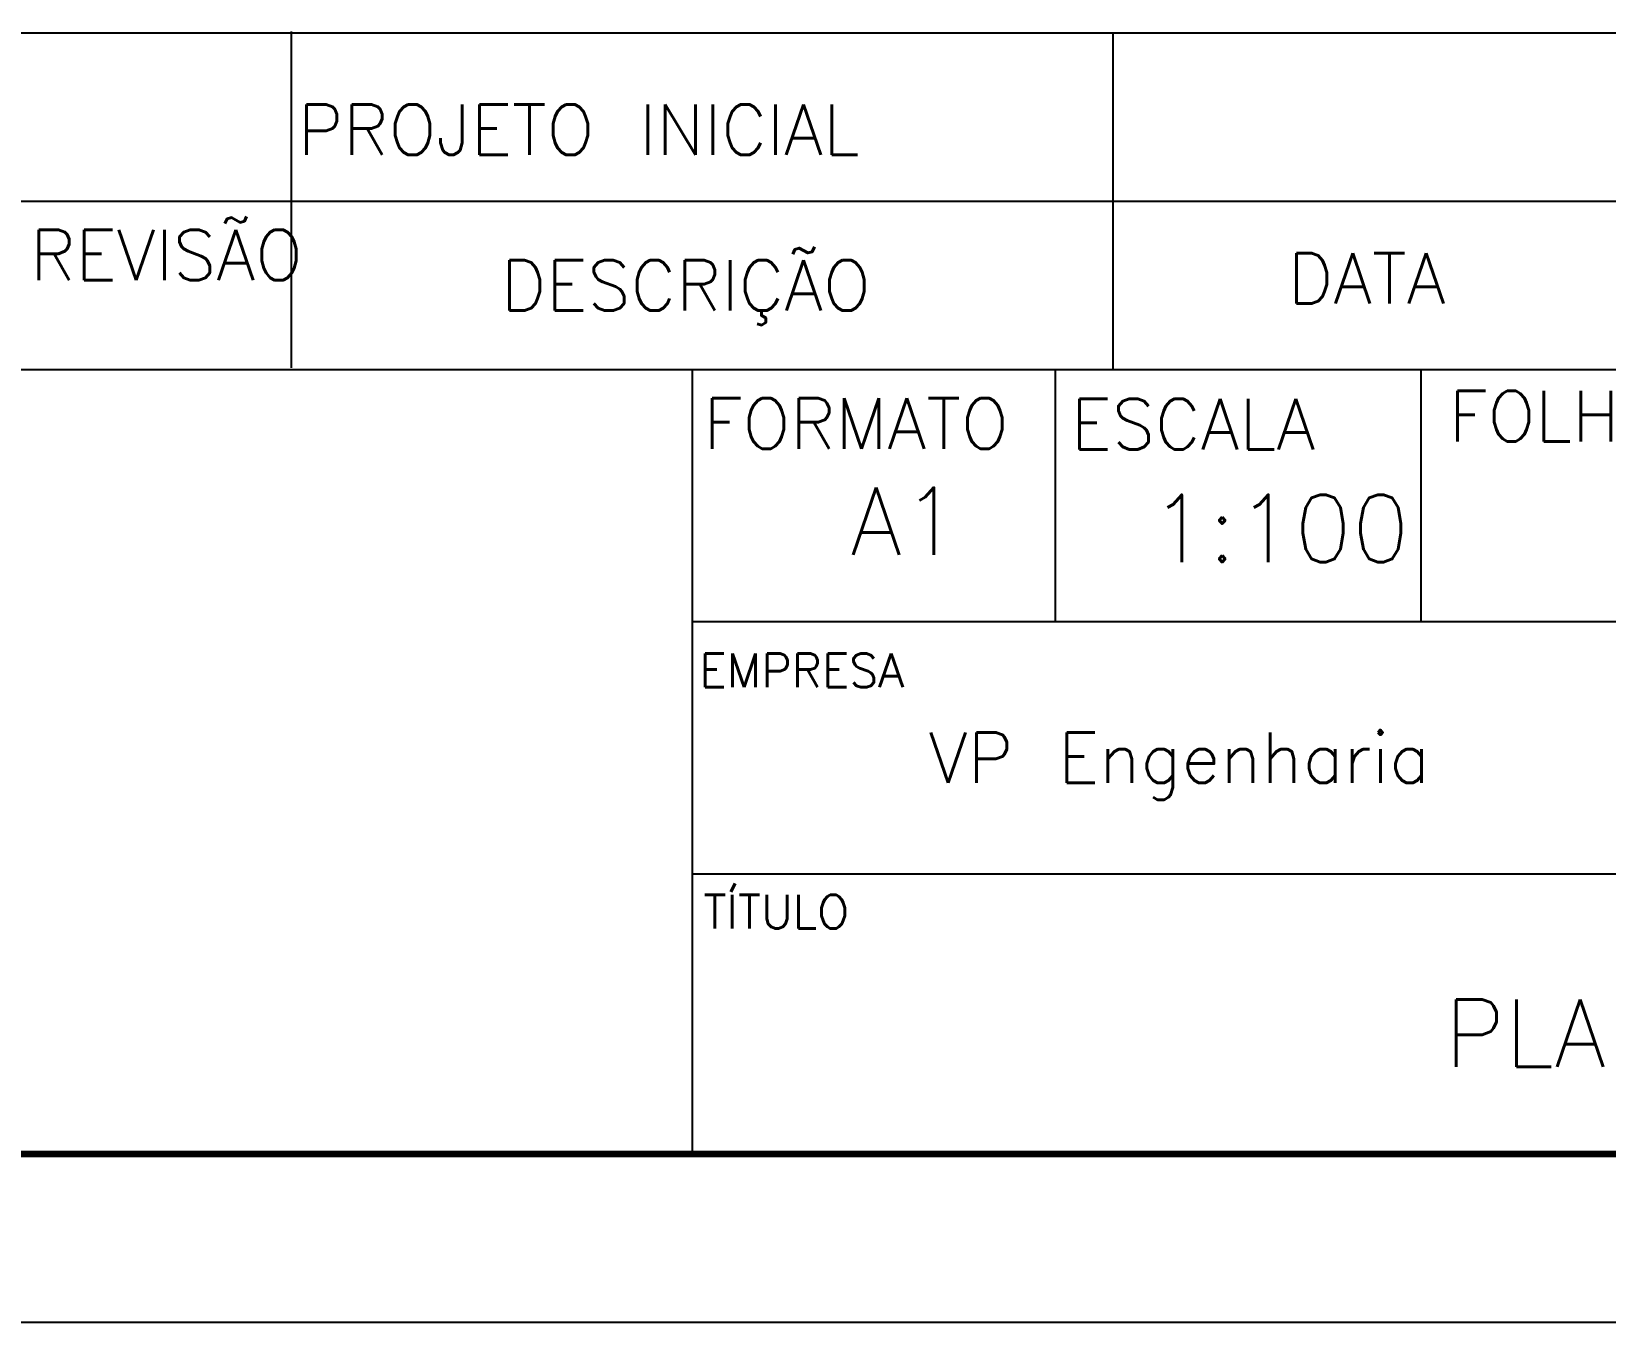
# Model space of a CAD drawing. Header units: metres. Extents: x -593 to 248, y 430 to 1024.
# Drawn here: x 64 to 157.6, y 429.6 to 506.3 of the extents above; entities that cross this region are included whole.
import ezdxf

# ---------------------------------------------------------------- set-up
doc = ezdxf.new("R2010")
doc.units = ezdxf.units.M
doc.header["$MEASUREMENT"] = 0
doc.styles.get("Standard").update_dxf_attribs({"font": 'txt.shx', "height": 1})

msp = doc.modelspace()

# ---------------------------------------------------------------- linework, layer by layer
for p, q in [((63.297, 506.236), (238.297, 506.236)), ((79.45, 486.323), (79.45, 506.323)), ((128.297, 486.236), (128.297, 506.236)), ((63.297, 496.236), (238.297, 496.236)), ((63.297, 486.236), (238.297, 486.236)), ((103.297, 439.566), (103.297, 486.236)), ((124.871, 471.238), (124.871, 486.238)), ((146.605, 471.236), (146.605, 486.236)), ((103.297, 471.236), (238.297, 471.236)), ((103.297, 456.236), (238.297, 456.236)), ((248.297, 429.566), (-592.703, 429.566))]:
    msp.add_line(p, q)
at = {"lineweight": 100}
msp.add_line((238.297, 439.566), (-572.703, 439.566), dxfattribs=at)

# ---------------------------------------------------------------- texts
at = {"attachment_point": 1}
for s, width, gutter_width, insert, char_height in [('PROJETO INICIAL', 48.53587, 12.5, (79.84, 501.986), 3), ('REVISÃO', 12.41821, 12.5, (63.929, 494.54), 3), ('DESCRIÇÃO', 34.40182, 12.5, (91.903, 492.726), 3), ('DATA', 23.60125, 12.5, (138.684, 493.145), 3), ('FOLHA', 11.6006, 12.5, (148.252, 484.952), 3), ('FORMATO', 15, 12.5, (103.959, 484.517), 3), ('ESCALA', 11.12625, 5, (125.782, 484.479), 3), ('A1', 9.00697, 5, (112.675, 479.202), 4), ('1:100', 9.27188, 12.5, (130.494, 478.779), 4), ('EMPRESA', 36.13524, 12.5, (103.705, 469.333), 2), ('TÍTULO', 41.90436, 12.5, (103.943, 454.991), 2), ('PLANTA BAIXA', 86.36863, 12.5, (148.001, 448.775), 4)]:
    msp.add_mtext_dynamic_manual_height_columns(s, width=width, gutter_width=gutter_width, heights=[0], dxfattribs=dict(at, insert=insert, char_height=char_height))
at = {"linetype": 'ByBlock', "insert": (117.344, 464.651), "char_height": 3, "attachment_point": 1}
msp.add_mtext_dynamic_manual_height_columns('VP Engenharia', width=49.89636, gutter_width=2, heights=[0], dxfattribs=at)

doc.saveas('drawing.dxf')
